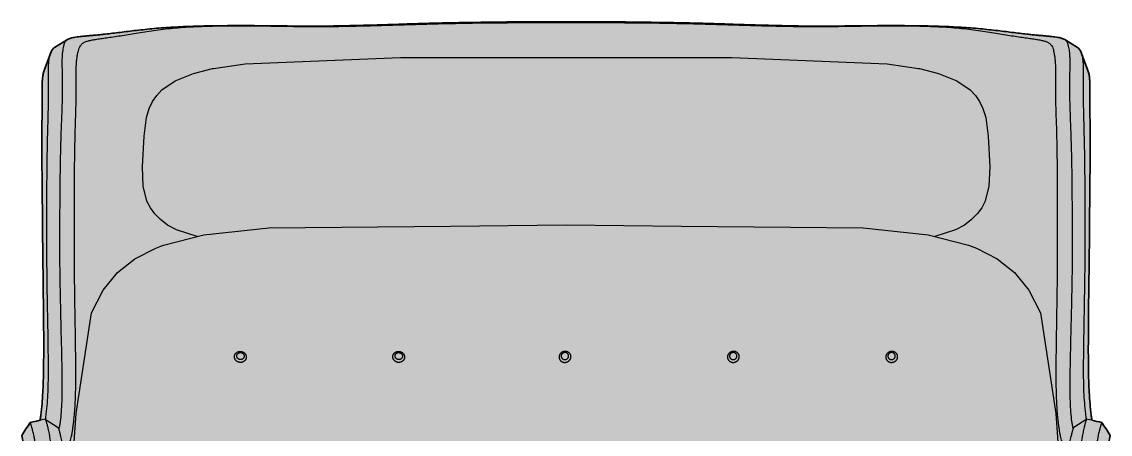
# Model space of a CAD drawing. Header units: millimetres. Extents: x 0 to 3531, y -1408 to 1130.
# Drawn here: x 26 to 1518, y 565 to 1130 of the extents above; entities that cross this region are included whole.
import ezdxf

# ---------------------------------------------------------------- set-up
doc = ezdxf.new("R2010")
doc.units = ezdxf.units.MM
doc.layers.add('Blocks', color=7, linetype='Continuous')
doc.layers.add('Blocks$Fill', color=7, linetype='Continuous', true_color=0xffffff)
doc.layers.add('Blocks$Inner', color=7, linetype='Continuous', lineweight=25, true_color=0x007f00)
doc.layers.add('Blocks$Outline', color=7, linetype='Continuous', lineweight=35, true_color=0xff3f3f)

# ---------------------------------------------------------------- blocks, each defined once
blk = doc.blocks.new('Ro Front')
at = {"layer": 'Blocks$Fill'}
blk.add_hatch(color=256, dxfattribs=at).paths.add_polyline_path([(-1506.1, 581.2), (-1517.6, 563.3), (-1513.4, 544.1), (-1512.1, 537.3), (-1510.2, 526.9), (-1498.5, 450.3), (-1486, 365.6), (-1483.8, 353.7), (-1482.3, 346), (-1480.6, 338.5), (-1478.2, 329), (-1476.7, 323.5), (-1475.6, 319.9), (-1474.4, 316.4), (-1473.3, 313.2), (-1471.9, 309.6), (-1470.6, 306.3), (-1469.4, 303.6), (-1457.1, 274.7), (-1437.6, 239.8), (-1417.5, 214), (-1396.6, 195.4), (-1373.9, 182.2), (-1384.2, 2.8), (-1384.2, 2.8), (-1384.2, 2.8), (-1384.2, 2.8), (-1384.2, 2.8), (-1384.2, 2.8), (-1384.2, 2.8), (-1384.2, 2.8), (-1384.2, 2.8), (-1384.2, 2.8), (-1384.2, 2.9), (-1384.2, 2.9), (-1384.2, 2.9), (-1384.2, 2.9), (-1384.2, 2.9), (-1384.2, 2.9), (-1384.1, 2.9), (-1384.1, 2.9), (-1384.1, 2.9), (-1384.1, 2.9), (-1384.1, 2.9), (-1384.1, 3), (-1384.1, 3), (-1384.1, 3), (-1384.1, 3), (-1384, 3), (-1384, 3), (-1384, 3.1), (-1384, 3.1), (-1384, 3.1), (-1383.9, 3.1), (-1383.9, 3.2), (-1383.8, 3.2), (-1383.8, 3.2), (-1383.7, 3.3), (-1383.6, 3.4), (-1383.5, 3.4), (-1383.4, 3.5), (-1383.3, 3.5), (-1383.1, 3.6), (-1383, 3.7), (-1382.8, 3.7), (-1382.7, 3.8), (-1382.5, 3.9), (-1382.3, 3.9), (-1382.1, 4), (-1381.9, 4.1), (-1381.7, 4.1), (-1381.5, 4.2), (-1381.3, 4.2), (-1380.8, 4.3), (-1380.3, 4.4), (-1379.8, 4.5), (-1378.7, 4.6), (-1377.5, 4.8), (-1375, 5), (-1372.4, 5.2), (-1369.6, 5.3), (-1366.5, 5.3), (-1363.4, 5.3), (-1361.8, 5.2), (-1360.2, 5.2), (-1358.7, 5.1), (-1357.3, 4.9), (-1354.6, 4.7), (-1352.4, 4.4), (-1351.9, 4.3), (-1351.5, 4.2), (-1351.1, 4.1), (-1350.7, 4), (-1350.4, 4), (-1350, 3.9), (-1349.8, 3.8), (-1349.6, 3.8), (-1349.5, 3.7), (-1349.4, 3.7), (-1349.3, 3.6), (-1349.2, 3.6), (-1349.2, 3.6), (-1349.1, 3.6), (-1349.1, 3.5), (-1349, 3.5), (-1349, 3.5), (-1348.9, 3.4), (-1348.9, 3.4), (-1348.9, 3.4), (-1348.9, 3.4), (-1348.8, 3.4), (-1348.8, 3.4), (-1348.8, 3.3), (-1348.8, 3.3), (-1348.8, 3.3), (-1348.8, 3.3), (-1348.7, 3.3), (-1348.7, 3.3), (-1348.7, 3.2), (-1348.7, 3.2), (-1348.7, 3.2), (-1348.7, 3.2), (-1348.7, 3.2), (-1348.6, 3.2), (-1348.6, 3.1), (-1348.6, 3.1), (-1348.6, 3.1), (-1348.6, 3.1), (-1348.6, 3.1), (-1348.6, 3), (-1348.6, 3), (-1348.6, 3), (-1348.5, 3), (-1348.5, 3), (-1348.5, 2.9), (-1348.5, 2.9), (-1348.5, 2.9), (-1348.5, 2.9), (-1348.5, 2.9), (-1348.5, 2.8), (-1348.5, 2.8), (-1348.5, 2.8), (-1348.5, 2.8), (-1348.5, 2.7), (-1348.5, 2.7), (-1348.5, 2.7), (-1348.5, 2.7), (-1348.5, 2.7), (-1338, 129.5), (-1321.8, 138.2), (-1321.8, 139.1), (-1321.5, 139.1), (-772, 139.1), (-222.6, 139.1), (-222.2, 139.1), (-222.2, 138.2), (-211.4, 132.4), (-206.1, 129.5), (-195.6, 2.7), (-195.6, 2.6), (-195.6, 2.6), (-195.6, 2.6), (-195.6, 2.6), (-195.6, 2.6), (-195.6, 2.5), (-195.6, 2.5), (-195.6, 2.5), (-195.6, 2.5), (-195.6, 2.5), (-195.6, 2.4), (-195.6, 2.4), (-195.6, 2.4), (-195.5, 2.4), (-195.5, 2.4), (-195.5, 2.3), (-195.5, 2.3), (-195.5, 2.3), (-195.5, 2.3), (-195.5, 2.3), (-195.5, 2.3), (-195.5, 2.2), (-195.5, 2.2), (-195.5, 2.2), (-195.5, 2.2), (-195.4, 2.2), (-195.4, 2.2), (-195.4, 2.1), (-195.4, 2.1), (-195.4, 2.1), (-195.4, 2.1), (-195.4, 2.1), (-195.4, 2.1), (-195.3, 2), (-195.3, 2), (-195.3, 2), (-195.3, 2), (-195.3, 2), (-195.3, 2), (-195.2, 1.9), (-195.2, 1.9), (-195.2, 1.9), (-195.2, 1.9), (-195.2, 1.9), (-195.1, 1.9), (-195.1, 1.8), (-195, 1.8), (-195, 1.8), (-194.9, 1.8), (-194.9, 1.7), (-194.8, 1.7), (-194.8, 1.7), (-194.7, 1.6), (-194.6, 1.6), (-194.4, 1.6), (-194.3, 1.5), (-194, 1.4), (-193.7, 1.3), (-193.4, 1.3), (-193, 1.2), (-192.6, 1.1), (-192.1, 1), (-191.7, 0.9), (-189.5, 0.7), (-186.8, 0.4), (-185.4, 0.2), (-183.9, 0.1), (-182.3, 0.1), (-180.7, 0), (-177.5, 0), (-174.5, 0), (-171.7, 0.1), (-169.1, 0.3), (-166.5, 0.6), (-165.4, 0.7), (-164.3, 0.8), (-163.7, 0.9), (-163.3, 1), (-162.8, 1.1), (-162.6, 1.1), (-162.4, 1.2), (-162.1, 1.3), (-162, 1.3), (-161.8, 1.4), (-161.6, 1.4), (-161.4, 1.5), (-161.2, 1.6), (-161.1, 1.6), (-160.9, 1.7), (-160.8, 1.8), (-160.7, 1.8), (-160.6, 1.9), (-160.5, 1.9), (-160.5, 2), (-160.4, 2), (-160.4, 2), (-160.3, 2.1), (-160.3, 2.1), (-160.2, 2.1), (-160.2, 2.2), (-160.1, 2.2), (-160.1, 2.2), (-160.1, 2.3), (-160.1, 2.3), (-160, 2.3), (-160, 2.3), (-160, 2.3), (-160, 2.3), (-160, 2.4), (-160, 2.4), (-160, 2.4), (-160, 2.4), (-159.9, 2.4), (-159.9, 2.4), (-159.9, 2.4), (-159.9, 2.5), (-159.9, 2.5), (-159.9, 2.5), (-159.9, 2.5), (-159.9, 2.5), (-159.9, 2.5), (-159.9, 2.6), (-159.9, 2.6), (-159.9, 2.6), (-159.9, 2.6), (-159.9, 2.6), (-159.9, 2.6), (-159.9, 2.6), (-159.9, 2.6), (-159.9, 2.6), (-159.9, 2.6), (-159.9, 2.6), (-159.9, 2.7), (-159.9, 2.7), (-159.9, 2.7), (-159.9, 2.7), (-159.9, 2.7), (-159.9, 2.7), (-159.9, 2.7), (-159.9, 2.7), (-159.9, 2.7), (-159.9, 2.7), (-159.9, 2.7), (-159.9, 2.7), (-159.9, 2.7), (-159.9, 2.7), (-159.9, 2.7), (-159.9, 2.7), (-159.9, 2.8), (-159.9, 2.8), (-162.1, 37.7), (-170.2, 182.2), (-147.4, 195.4), (-126.5, 214), (-106.4, 239.8), (-86.9, 274.7), (-74.7, 303.6), (-73.5, 306.3), (-72, 309.9), (-70.8, 313.2), (-69.6, 316.4), (-68.5, 319.9), (-67.4, 323.5), (-65.3, 330.9), (-63.4, 338.5), (-61.8, 346), (-58.4, 363.6), (-51.3, 409.6), (-34.9, 520.6), (-32, 537.3), (-31.9, 537.7), (-26.5, 563.3), (-38, 581.2), (-38, 581.2), (-38, 581.2), (-38, 581.2), (-38, 581.2), (-38, 581.2), (-38, 581.2), (-38, 581.2), (-38, 581.2), (-38, 581.2), (-38, 581.2), (-38, 581.2), (-38, 581.2), (-38, 581.2), (-38, 581.2), (-38, 581.2), (-38, 581.2), (-38, 581.2), (-38, 581.2), (-38, 581.2), (-38, 581.2), (-38, 581.2), (-38, 581.2), (-38, 581.2), (-38, 581.2), (-38, 581.2), (-38, 581.2), (-38, 581.2), (-38, 581.2), (-38, 581.2), (-38, 581.2), (-38, 581.2), (-38, 581.2), (-38, 581.2), (-38, 581.2), (-38, 581.2), (-38, 581.2), (-38, 581.2), (-38, 581.2), (-51.6, 584.1), (-53.4, 598), (-54.2, 606.1), (-54.8, 614.3), (-56, 639.1), (-56.5, 688.2), (-54.5, 1046.3), (-54.6, 1048.9), (-54.7, 1051.2), (-54.8, 1052.3), (-54.9, 1053.3), (-55, 1054.2), (-55.1, 1055), (-55.2, 1055.8), (-55.3, 1056.4), (-55.6, 1057.7), (-55.9, 1059), (-56.2, 1060.3), (-56.6, 1061.7), (-57.1, 1063.2), (-65.8, 1086.7), (-66, 1087.5), (-66.3, 1088.2), (-66.6, 1088.9), (-67, 1089.6), (-67.1, 1090), (-67.3, 1090.3), (-67.5, 1090.6), (-67.6, 1091), (-67.8, 1091.3), (-68, 1091.6), (-68.2, 1091.8), (-68.4, 1092.1), (-68.6, 1092.4), (-68.8, 1092.7), (-69, 1092.8), (-69.1, 1093), (-69.3, 1093.1), (-69.4, 1093.3), (-69.6, 1093.4), (-69.7, 1093.6), (-69.9, 1093.7), (-70.1, 1093.9), (-70.2, 1094), (-70.4, 1094.1), (-70.6, 1094.3), (-70.7, 1094.4), (-70.9, 1094.5), (-71.1, 1094.6), (-71.3, 1094.7), (-71.5, 1094.9), (-88.9, 1105.6), (-89.2, 1105.7), (-89.4, 1105.9), (-89.7, 1106.1), (-90, 1106.2), (-90.3, 1106.4), (-90.6, 1106.5), (-90.9, 1106.6), (-91.2, 1106.8), (-91.8, 1107), (-92.4, 1107.2), (-93, 1107.4), (-93.7, 1107.6), (-94.4, 1107.8), (-95.1, 1108), (-95.9, 1108.2), (-96.7, 1108.4), (-98.4, 1108.7), (-100.2, 1109), (-104.2, 1109.5), (-204.8, 1120.4), (-230.7, 1122.5), (-258.1, 1123.8), (-315.7, 1124.7), (-464.6, 1124.4), (-775.8, 1130), (-1109.4, 1124.1), (-1257.5, 1124.5), (-1299.8, 1123.2), (-1326.5, 1121.5), (-1339.3, 1120.4), (-1439.8, 1109.5), (-1443.8, 1109), (-1445.7, 1108.7), (-1447.4, 1108.4), (-1448.2, 1108.2), (-1448.9, 1108), (-1449.6, 1107.8), (-1450.3, 1107.6), (-1451, 1107.4), (-1451.7, 1107.2), (-1452.3, 1107), (-1452.9, 1106.8), (-1453.2, 1106.6), (-1453.5, 1106.5), (-1453.8, 1106.4), (-1454.1, 1106.2), (-1454.3, 1106.1), (-1454.6, 1105.9), (-1454.9, 1105.7), (-1455.2, 1105.6), (-1472.6, 1094.9), (-1472.8, 1094.7), (-1473, 1094.6), (-1473.1, 1094.5), (-1473.3, 1094.4), (-1473.5, 1094.3), (-1473.7, 1094.1), (-1473.8, 1094), (-1474, 1093.9), (-1474.2, 1093.7), (-1474.3, 1093.6), (-1474.5, 1093.4), (-1474.6, 1093.3), (-1474.8, 1093.1), (-1474.9, 1093), (-1475.1, 1092.8), (-1475.2, 1092.7), (-1475.4, 1092.4), (-1475.6, 1092.1), (-1475.9, 1091.8), (-1476, 1091.6), (-1476.2, 1091.3), (-1476.4, 1091), (-1476.6, 1090.6), (-1476.8, 1090.3), (-1476.9, 1090), (-1477.1, 1089.6), (-1477.4, 1088.9), (-1477.7, 1088.2), (-1478, 1087.5), (-1478.3, 1086.7), (-1487, 1063.2), (-1487.4, 1061.7), (-1487.8, 1060.3), (-1488.2, 1059), (-1488.5, 1057.7), (-1488.7, 1056.4), (-1488.9, 1055.8), (-1489, 1055), (-1489.1, 1054.2), (-1489.2, 1053.3), (-1489.3, 1052.3), (-1489.4, 1051.2), (-1489.5, 1048.9), (-1489.6, 1046.3), (-1487.9, 647.3), (-1488.8, 622.5), (-1489.3, 614.3), (-1489.9, 606.1), (-1490.7, 598), (-1492.2, 585.6), (-1492.4, 584.1), (-1506, 581.2), (-1506, 581.2), (-1506, 581.2), (-1506, 581.2), (-1506, 581.2), (-1506, 581.2), (-1506, 581.2), (-1506, 581.2), (-1506, 581.2), (-1506.1, 581.2), (-1506.1, 581.2), (-1506.1, 581.2), (-1506.1, 581.2), (-1506.1, 581.2), (-1506.1, 581.2), (-1506.1, 581.2), (-1506.1, 581.2), (-1506.1, 581.2), (-1506.1, 581.2), (-1506.1, 581.2), (-1506.1, 581.2), (-1506.1, 581.2), (-1506.1, 581.2), (-1506.1, 581.2), (-1506.1, 581.2), (-1506.1, 581.2), (-1506.1, 581.2), (-1506.1, 581.2), (-1506.1, 581.2), (-1506.1, 581.2), (-1506.1, 581.2), (-1506.1, 581.2), (-1506.1, 581.2), (-1506.1, 581.2), (-1506.1, 581.2), (-1506.1, 581.2), (-1506.1, 581.2), (-1506.1, 581.2), (-1506.1, 581.2), (-1506.1, 581.2), (-1506.1, 581.2), (-1506.1, 581.2), (-1506.1, 581.2), (-1506.1, 581.2), (-1506.1, 581.2), (-1506.1, 581.2), (-1506.1, 581.2), (-1506.1, 581.2), (-1506.1, 581.2), (-1506.1, 581.2), (-1506.1, 581.2), (-1506.1, 581.2), (-1506.1, 581.2), (-1506.1, 581.2), (-1506.1, 581.2), (-1506.1, 581.2), (-1506.1, 581.2), (-1506.1, 581.2)], flags=0)
at = {"layer": 'Blocks$Inner'}
for p, q in [((-1472.6, 1094.8), (-1455.1, 1105.6)), ((-71.5, 1094.8), (-89, 1105.6)), ((-1487, 1063.2), (-1478.3, 1086.7)), ((-57.1, 1063.2), (-65.8, 1086.7)), ((-1485.4, 585.6), (-1506, 581.2)), ((-1485.4, 585.6), (-1467.7, 574.2)), ((-58.6, 585.6), (-76.4, 574.2)), ((-38, 581.2), (-58.6, 585.6))]:
    blk.add_line(p, q, dxfattribs=at)
for points in [[(-1277.2, 835.9), (-1305.6, 844.9), (-1317.9, 851.6), (-1327.7, 859), (-1335.5, 866.8), (-1341.5, 875.3), (-1346.1, 884.4), (-1351.4, 905), (-1352.4, 931.1), (-1350.1, 973.2), (-1346.9, 998.9), (-1343.3, 1011.2), (-1338.6, 1020.9), (-1332.8, 1029.2), (-1325.7, 1036.6), (-1307.6, 1049), (-1282.3, 1059.2), (-1256.4, 1065.8), (-1255.1, 1066.1), (-1211.8, 1072.5), (-999, 1081), (-772, 1081.3), (-545, 1081), (-332.3, 1072.5), (-289, 1066.1), (-287.7, 1065.8), (-261.8, 1059.2), (-236.5, 1049), (-218.4, 1036.6), (-211.3, 1029.2), (-205.5, 1020.9), (-200.8, 1011.2), (-197.1, 998.9), (-193.9, 973.2), (-191.6, 931.1), (-192.7, 905), (-198, 884.4), (-202.6, 875.3), (-208.6, 866.8), (-216.4, 859), (-226.2, 851.6), (-238.5, 844.9), (-266.9, 835.9)], [(-1447.6, 528.5), (-1443.2, 593.3), (-1422, 731.1), (-1406.1, 762.5), (-1386.5, 786.5), (-1362.8, 805.3), (-1334.1, 820.1), (-1327.3, 822.8), (-1323.4, 824.2), (-1268.2, 838.1), (-1179.1, 847.9), (-930.3, 850.1), (-772, 851.7), (-613.7, 850.1), (-365, 847.9), (-275.8, 838.1), (-220.7, 824.2), (-216.8, 822.8), (-209.9, 820.1), (-181.3, 805.3), (-157.5, 786.5), (-138, 762.5), (-122.1, 731.1), (-100.9, 593.3), (-96.4, 528.5)], [(-1512.1, 537.3), (-1512.1, 537.7), (-1513.4, 544.1), (-1517.6, 563.3), (-1506.1, 581.2)], [(-38, 581.2), (-26.5, 563.3), (-30.6, 544.1), (-31.9, 537.7), (-32, 537.3)]]:
    blk.add_lwpolyline(points, dxfattribs=at)
for points, knots in [([(-900.2, 1129.1), (-905.4, 1129.1), (-915.4, 1128.9), (-934.9, 1128.5), (-952.1, 1128.1), (-966.9, 1127.7), (-977, 1127.4), (-989.8, 1127), (-1004.9, 1126.5), (-1019.7, 1126), (-1034.7, 1125.6), (-1054.6, 1125), (-1079.5, 1124.4), (-1109.4, 1124), (-1139.2, 1124), (-1169.1, 1124.5), (-1198.9, 1124.7), (-1228.4, 1124.8), (-1257.6, 1124.5), (-1281.4, 1124), (-1299.9, 1123.2), (-1313.4, 1122.5), (-1326.6, 1121.6), (-1343.6, 1120.1), (-1359.8, 1118.3), (-1374.8, 1116.5), (-1389.3, 1114.7), (-1401.8, 1113.2), (-1412.4, 1112.1), (-1418.8, 1111.5), (-1424.8, 1111), (-1430.4, 1110.5), (-1435.4, 1110), (-1439.9, 1109.5), (-1443.9, 1109), (-1448.6, 1108.2), (-1453.1, 1106.9), (-1456.8, 1104.6), (-1459.2, 1101.3), (-1460.1, 1098.3), (-1460.5, 1096.6)], [1.257616, 1.257616, 1.257616, 1.257616, 1.278449, 1.299283, 1.340949, 1.351366, 1.361783, 1.382616, 1.403449, 1.424283, 1.445116, 1.465949, 1.507616, 1.549283, 1.590949, 1.632616, 1.674283, 1.715949, 1.757616, 1.799283, 1.820116, 1.840949, 1.861783, 1.882616, 1.924283, 1.945116, 1.965949, 2.007616, 2.023241, 2.038866, 2.054491, 2.070116, 2.085741, 2.101366, 2.116991, 2.132616, 2.163866, 2.195116, 2.226366, 2.257616, 2.257616, 2.257616, 2.257616]), ([(-1440.1, 1090), (-1439.8, 1091.5), (-1439.1, 1094.1), (-1437.7, 1096.6), (-1436.4, 1098.4), (-1435.3, 1099.7), (-1434, 1100.8), (-1431.9, 1102), (-1428.8, 1103.3), (-1424, 1104.6), (-1418.2, 1105.7), (-1411.4, 1106.7), (-1403.5, 1107.8), (-1394.7, 1109), (-1385.1, 1110.5), (-1374.7, 1112.2), (-1363.8, 1114), (-1352.2, 1115.9), (-1340, 1117.8), (-1327.3, 1119.5), (-1314, 1121), (-1300.2, 1122.2), (-1286, 1123.1), (-1271.5, 1123.8), (-1256.6, 1124.2), (-1241.5, 1124.5), (-1226.3, 1124.6), (-1205.9, 1124.6), (-1185.3, 1124.4), (-1164.6, 1124), (-1149.1, 1123.8), (-1133.6, 1123.6), (-1112.8, 1123.4), (-1087, 1123.6), (-1055.7, 1124.2), (-1024.8, 1125.1), (-993.6, 1126), (-962.6, 1127), (-931.4, 1127.7), (-910.7, 1128.1), (-900.3, 1128.2)], [0, 0, 0, 0, 0.022727, 0.045455, 0.056818, 0.068182, 0.079545, 0.090909, 0.113636, 0.136364, 0.159091, 0.181818, 0.204545, 0.227273, 0.25, 0.272727, 0.295455, 0.318182, 0.340909, 0.363636, 0.386364, 0.409091, 0.431818, 0.454545, 0.477273, 0.5, 0.522727, 0.545455, 0.590909, 0.613636, 0.636364, 0.659091, 0.681818, 0.727273, 0.772727, 0.818182, 0.863636, 0.909091, 0.954545, 1, 1, 1, 1]), ([(-900.3, 1128.2), (-879, 1128.6), (-836.2, 1128.9), (-793.4, 1129), (-772, 1129), (-772, 1129)], [1, 1, 1, 1, 1.0666667, 1.1333333, 1.1333734, 1.1333734, 1.1333734, 1.1333734]), ([(-772, 1130), (-773.3, 1130), (-795.3, 1130), (-827.7, 1129.9), (-869.1, 1129.6), (-889.9, 1129.3), (-900.2, 1129.1)], [1.128808, 1.128808, 1.128808, 1.128808, 1.132616, 1.195116, 1.226366, 1.257616, 1.257616, 1.257616, 1.257616]), ([(-643.8, 1129.1), (-654.2, 1129.3), (-674.9, 1129.6), (-716.4, 1129.9), (-748.8, 1130), (-770.8, 1130), (-772, 1130)], [1, 1, 1, 1, 1.03125, 1.0625, 1.125, 1.128808, 1.128808, 1.128808, 1.128808]), ([(-772, 1129), (-772, 1129), (-750.6, 1129), (-707.9, 1128.9), (-665.1, 1128.6), (-643.8, 1128.2)], [1.1333734, 1.1333734, 1.1333734, 1.1333734, 1.1334135, 1.2000802, 1.2667468, 1.2667468, 1.2667468, 1.2667468]), ([(-83.6, 1096.6), (-84, 1098.3), (-84.9, 1101.3), (-87.2, 1104.6), (-90.9, 1106.9), (-95.4, 1108.2), (-100.1, 1109), (-104.2, 1109.5), (-108.7, 1110), (-113.7, 1110.5), (-119.3, 1111), (-125.2, 1111.5), (-131.6, 1112.1), (-142.3, 1113.2), (-154.8, 1114.7), (-169.2, 1116.5), (-184.3, 1118.3), (-200.5, 1120.1), (-217.4, 1121.6), (-230.7, 1122.5), (-244.2, 1123.2), (-262.7, 1124), (-286.4, 1124.5), (-315.6, 1124.8), (-345.2, 1124.7), (-375, 1124.5), (-404.9, 1124), (-434.7, 1124), (-464.6, 1124.4), (-489.5, 1125), (-509.4, 1125.6), (-524.3, 1126), (-539.2, 1126.5), (-554.2, 1127), (-567.1, 1127.4), (-577.2, 1127.7), (-592, 1128.1), (-609.2, 1128.5), (-628.6, 1128.9), (-638.7, 1129.1), (-643.8, 1129.1)], [0, 0, 0, 0, 0.03125, 0.0625, 0.09375, 0.125, 0.140625, 0.15625, 0.171875, 0.1875, 0.203125, 0.21875, 0.234375, 0.25, 0.291667, 0.3125, 0.333333, 0.375, 0.395833, 0.416667, 0.4375, 0.458333, 0.5, 0.541667, 0.583333, 0.625, 0.666667, 0.708333, 0.75, 0.791667, 0.8125, 0.833333, 0.854167, 0.875, 0.895833, 0.90625, 0.916667, 0.958333, 0.979167, 1, 1, 1, 1]), ([(-643.8, 1128.2), (-633.4, 1128.1), (-612.6, 1127.7), (-581.5, 1127), (-550.5, 1126), (-519.2, 1125.1), (-488.3, 1124.2), (-457.1, 1123.6), (-431.2, 1123.4), (-410.5, 1123.6), (-395, 1123.8), (-379.4, 1124), (-358.8, 1124.4), (-338.2, 1124.6), (-317.7, 1124.6), (-302.5, 1124.5), (-287.5, 1124.2), (-272.6, 1123.8), (-258, 1123.1), (-243.8, 1122.2), (-230.1, 1121), (-216.8, 1119.5), (-204.1, 1117.8), (-191.9, 1115.9), (-180.3, 1114), (-169.4, 1112.2), (-159, 1110.5), (-149.4, 1109), (-140.6, 1107.8), (-132.7, 1106.7), (-125.9, 1105.7), (-120, 1104.6), (-115.3, 1103.3), (-112.2, 1102), (-110.1, 1100.8), (-108.8, 1099.7), (-107.7, 1098.4), (-106.3, 1096.6), (-105, 1094.1), (-104.2, 1091.5), (-103.9, 1090)], [1.2667468, 1.2667468, 1.2667468, 1.2667468, 1.3122014, 1.3576559, 1.4031105, 1.448565, 1.4940196, 1.5394741, 1.5849287, 1.6076559, 1.6303832, 1.6531105, 1.6758377, 1.7212923, 1.7440196, 1.7667468, 1.7894741, 1.8122014, 1.8349287, 1.8576559, 1.8803832, 1.9031105, 1.9258377, 1.948565, 1.9712923, 1.9940196, 2.0167468, 2.0394741, 2.0622014, 2.0849287, 2.1076559, 2.1303832, 2.1531105, 2.1758377, 2.1872014, 2.198565, 2.2099287, 2.2212923, 2.2440196, 2.2667468, 2.2667468, 2.2667468, 2.2667468]), ([(-1485, 585.3), (-1485, 585.3), (-1485, 585.3), (-1485, 585.3), (-1484.9, 585.5), (-1484.6, 587.9), (-1483.8, 595.1), (-1482.5, 607.7), (-1481.5, 623.3), (-1481.2, 638.8), (-1481.1, 654.2), (-1481.2, 669.5), (-1481.4, 689.7), (-1481.8, 714.8), (-1482.6, 754.9), (-1483.3, 804.8), (-1483.3, 854.9), (-1483.2, 895.3), (-1483, 925.8), (-1482.6, 951.6), (-1482.2, 972.1), (-1481.8, 987.5), (-1481.4, 1002.7), (-1481, 1017.5), (-1480.8, 1031.6), (-1480.9, 1044.9), (-1481.1, 1057.3), (-1481.1, 1067.3), (-1480.7, 1074.7), (-1480, 1080.2), (-1479.1, 1084.3), (-1477.7, 1088.6), (-1475.8, 1092.5), (-1473.5, 1094.3), (-1472.4, 1095)], [0.231333, 0.231333, 0.231333, 0.231333, 0.2313713, 0.2313713, 0.2313713, 0.2318182, 0.2363636, 0.2454545, 0.2545455, 0.2636364, 0.2727273, 0.2818182, 0.2909091, 0.3090909, 0.3272727, 0.3636364, 0.4, 0.4181818, 0.4363636, 0.4545455, 0.4636364, 0.4727273, 0.4818182, 0.4909091, 0.5, 0.5090909, 0.5181818, 0.5272727, 0.5363636, 0.5454545, 0.5545455, 0.5636364, 0.5818182, 0.5939394, 0.5939394, 0.5939394, 0.5939394]), ([(-1460.5, 1096.6), (-1460.8, 1095.5), (-1461.3, 1093.2), (-1461.9, 1089.1), (-1462.3, 1084.8), (-1462.5, 1080.6), (-1462.6, 1077), (-1462.6, 1073), (-1462.5, 1066.8), (-1462.4, 1059.7), (-1462.2, 1051.8), (-1462.1, 1045.6), (-1462.1, 1039.3), (-1462.2, 1030.4), (-1462.4, 1019.1), (-1463.1, 1000.1), (-1464.1, 975.5), (-1464.9, 945.8), (-1465.4, 916.1), (-1465.6, 886.7), (-1465.9, 857.5), (-1466, 828.4), (-1465.8, 799.4), (-1465.4, 770.6), (-1464.8, 741.8), (-1464.2, 712.9), (-1463.4, 683.9), (-1462.9, 659.7), (-1462.6, 639.9), (-1462.6, 625), (-1462.8, 609.8), (-1463.6, 595.2), (-1464.7, 584.3), (-1465.9, 576.9), (-1466.6, 573.8), (-1466.9, 572.4)], [2.257616, 2.257616, 2.257616, 2.257616, 2.273241, 2.288866, 2.304491, 2.3123035, 2.320116, 2.3279285, 2.335741, 2.351366, 2.3591785, 2.366991, 2.3748035, 2.382616, 2.398241, 2.413866, 2.445116, 2.476366, 2.507616, 2.538866, 2.570116, 2.601366, 2.632616, 2.663866, 2.695116, 2.726366, 2.757616, 2.788866, 2.804491, 2.820116, 2.835741, 2.851366, 2.866991, 2.8748035, 2.882616, 2.882616, 2.882616, 2.882616]), ([(-1456.4, 550.8), (-1456.3, 550.8), (-1455.9, 550.7), (-1454.9, 550.6), (-1453.6, 551.5), (-1452.4, 553.4), (-1451.4, 555.6), (-1450.4, 558.5), (-1449.4, 562.4), (-1448.5, 567.2), (-1447.8, 571.8), (-1447.3, 575.7), (-1446.7, 579.9), (-1446.1, 585.6), (-1445.3, 592.9), (-1444.8, 600.4), (-1444.4, 608), (-1444.1, 615.7), (-1443.8, 623.4), (-1443.7, 631.1), (-1443.6, 638.7), (-1443.6, 646.3), (-1443.6, 653.7), (-1443.6, 661.2), (-1443.7, 668.7), (-1443.8, 678.6), (-1443.9, 690.9), (-1444.2, 705.7), (-1444.5, 725.4), (-1444.9, 750), (-1445.3, 779.5), (-1445.5, 809), (-1445.6, 838.7), (-1445.5, 868.5), (-1445.4, 893.5), (-1445.4, 913.6), (-1445.3, 928.8), (-1445.1, 943.9), (-1444.9, 959.1), (-1444.5, 974.3), (-1444.1, 989.3), (-1443.7, 1001.6), (-1443.4, 1011.3), (-1443.2, 1018.4), (-1443.1, 1025.4), (-1443, 1032.3), (-1442.9, 1037.9), (-1442.9, 1042.1), (-1442.9, 1046.2), (-1442.9, 1051.2), (-1443, 1056.9), (-1443, 1062.2), (-1443, 1066.9), (-1442.9, 1071), (-1442.5, 1075.9), (-1442.1, 1080.1), (-1441.6, 1083.6), (-1441.1, 1086.8), (-1440.5, 1088.8), (-1440.1, 1090)], [0.3010753, 0.3010753, 0.3010753, 0.3010753, 0.303598, 0.3116625, 0.3277916, 0.3358561, 0.3439206, 0.3519851, 0.3600496, 0.3681141, 0.3761787, 0.3802109, 0.3842432, 0.3923077, 0.4003722, 0.4084367, 0.4165012, 0.4245658, 0.4326303, 0.4406948, 0.4487593, 0.4568238, 0.4648883, 0.4729529, 0.4810174, 0.4890819, 0.5052109, 0.52134, 0.537469, 0.569727, 0.6019851, 0.6342432, 0.6665012, 0.6987593, 0.7310174, 0.7471464, 0.7632754, 0.7794045, 0.7955335, 0.8116625, 0.8277916, 0.8439206, 0.8519851, 0.8600496, 0.8681141, 0.8761787, 0.8842432, 0.8882754, 0.8923077, 0.9003722, 0.9084367, 0.9165012, 0.9245658, 0.9326303, 0.9406948, 0.9568238, 0.9648883, 0.9729529, 0.9889165, 0.9889165, 0.9889165, 0.9889165]), ([(-87.7, 550.8), (-87.7, 550.8), (-88.1, 550.7), (-89.2, 550.6), (-90.4, 551.5), (-91.7, 553.4), (-92.7, 555.6), (-93.6, 558.5), (-94.6, 562.4), (-95.6, 567.2), (-96.3, 571.8), (-96.8, 575.7), (-97.3, 579.9), (-98, 585.6), (-98.7, 592.9), (-99.3, 600.4), (-99.7, 608), (-100, 615.7), (-100.2, 623.4), (-100.4, 631.1), (-100.5, 638.7), (-100.5, 646.3), (-100.5, 653.7), (-100.4, 661.2), (-100.4, 668.7), (-100.3, 678.6), (-100.1, 690.9), (-99.9, 705.7), (-99.6, 725.4), (-99.2, 750), (-98.8, 779.5), (-98.6, 809), (-98.5, 838.7), (-98.6, 868.5), (-98.6, 893.5), (-98.7, 913.6), (-98.8, 928.8), (-99, 943.9), (-99.2, 959.1), (-99.5, 974.3), (-100, 989.3), (-100.4, 1001.6), (-100.7, 1011.3), (-100.9, 1018.4), (-101, 1025.4), (-101.1, 1032.3), (-101.1, 1037.9), (-101.1, 1042.1), (-101.2, 1046.2), (-101.1, 1051.2), (-101.1, 1056.9), (-101, 1062.2), (-101.1, 1066.9), (-101.2, 1071), (-101.5, 1075.9), (-101.9, 1080.1), (-102.4, 1083.6), (-103, 1086.8), (-103.5, 1088.8), (-103.9, 1090)], [0.3010753, 0.3010753, 0.3010753, 0.3010753, 0.303598, 0.3116625, 0.3277916, 0.3358561, 0.3439206, 0.3519851, 0.3600496, 0.3681141, 0.3761787, 0.3802109, 0.3842432, 0.3923077, 0.4003722, 0.4084367, 0.4165012, 0.4245658, 0.4326303, 0.4406948, 0.4487593, 0.4568238, 0.4648883, 0.4729529, 0.4810174, 0.4890819, 0.5052109, 0.52134, 0.537469, 0.569727, 0.6019851, 0.6342432, 0.6665012, 0.6987593, 0.7310174, 0.7471464, 0.7632754, 0.7794045, 0.7955335, 0.8116625, 0.8277916, 0.8439206, 0.8519851, 0.8600496, 0.8681141, 0.8761787, 0.8842432, 0.8882754, 0.8923077, 0.9003722, 0.9084367, 0.9165012, 0.9245658, 0.9326303, 0.9406948, 0.9568238, 0.9648883, 0.9729529, 0.9889165, 0.9889165, 0.9889165, 0.9889165]), ([(-77.2, 572.4), (-77.5, 573.8), (-78.2, 576.9), (-79.3, 584.3), (-80.5, 595.2), (-81.2, 609.8), (-81.5, 625), (-81.4, 639.9), (-81.1, 659.7), (-80.6, 683.9), (-79.9, 712.9), (-79.2, 741.8), (-78.6, 770.6), (-78.2, 799.4), (-78.1, 828.4), (-78.2, 857.5), (-78.4, 886.7), (-78.7, 916.1), (-79.1, 945.8), (-80, 975.5), (-81, 1000.1), (-81.6, 1019.1), (-81.9, 1030.4), (-82, 1039.3), (-82, 1045.6), (-81.9, 1051.8), (-81.7, 1059.7), (-81.5, 1066.8), (-81.5, 1073), (-81.5, 1077), (-81.6, 1080.6), (-81.8, 1084.8), (-82.1, 1089.1), (-82.8, 1093.2), (-83.3, 1095.5), (-83.6, 1096.6)], [-0.625, -0.625, -0.625, -0.625, -0.6171875, -0.609375, -0.59375, -0.578125, -0.5625, -0.546875, -0.53125, -0.5, -0.46875, -0.4375, -0.40625, -0.375, -0.34375, -0.3125, -0.28125, -0.25, -0.21875, -0.1875, -0.15625, -0.140625, -0.125, -0.1171875, -0.109375, -0.1015625, -0.09375, -0.078125, -0.0703125, -0.0625, -0.0546875, -0.046875, -0.03125, -0.015625, 0, 0, 0, 0]), ([(-59.1, 585.3), (-59.1, 585.3), (-59.1, 585.3), (-59.1, 585.3), (-59.1, 585.5), (-59.4, 587.9), (-60.3, 595.1), (-61.5, 607.7), (-62.6, 623.3), (-62.9, 638.8), (-63, 654.2), (-62.9, 669.5), (-62.6, 689.7), (-62.2, 714.8), (-61.5, 754.9), (-60.7, 804.8), (-60.7, 854.9), (-60.9, 895.3), (-61.1, 925.8), (-61.4, 951.6), (-61.9, 972.1), (-62.3, 987.5), (-62.7, 1002.7), (-63, 1017.5), (-63.2, 1031.6), (-63.2, 1044.9), (-62.9, 1057.3), (-63, 1067.3), (-63.4, 1074.7), (-64, 1080.2), (-64.9, 1084.3), (-66.4, 1088.6), (-68.2, 1092.5), (-70.6, 1094.3), (-71.7, 1095)], [0.231333, 0.231333, 0.231333, 0.231333, 0.2313713, 0.2313713, 0.2313713, 0.2318182, 0.2363636, 0.2454545, 0.2545455, 0.2636364, 0.2727273, 0.2818182, 0.2909091, 0.3090909, 0.3272727, 0.3636364, 0.4, 0.4181818, 0.4363636, 0.4545455, 0.4636364, 0.4727273, 0.4818182, 0.4909091, 0.5, 0.5090909, 0.5181818, 0.5272727, 0.5363636, 0.5454545, 0.5545455, 0.5636364, 0.5818182, 0.5939394, 0.5939394, 0.5939394, 0.5939394]), ([(-1492.4, 584.1), (-1492.2, 586.1), (-1491.6, 590.6), (-1490.7, 598), (-1489.6, 608.8), (-1488.9, 619.8), (-1488.4, 630.8), (-1488.1, 639.1), (-1487.9, 647.4), (-1487.7, 655.6), (-1487.7, 663.7), (-1487.6, 671.9), (-1487.6, 680.1), (-1487.6, 690.9), (-1487.6, 709.8), (-1487.9, 736.8), (-1488.3, 768.9), (-1488.7, 801), (-1489.1, 833.3), (-1489.3, 860.2), (-1489.5, 881.8), (-1489.6, 898), (-1489.8, 911.6), (-1489.9, 922.4), (-1490, 933.3), (-1490.1, 944.3), (-1490.1, 955.2), (-1490.1, 963.4), (-1490.1, 971.8), (-1490, 980.1), (-1490, 988.3), (-1489.9, 996.4), (-1489.8, 1004.5), (-1489.7, 1012.5), (-1489.7, 1018.9), (-1489.7, 1023.8), (-1489.6, 1027.3), (-1489.6, 1030.7), (-1489.6, 1035.2), (-1489.6, 1040.6), (-1489.6, 1046.5), (-1489.4, 1051.4), (-1489, 1055.2), (-1488.4, 1058.5), (-1487.6, 1061.2), (-1487, 1063.2)], [-0.7588062, -0.7588062, -0.7588062, -0.7588062, -0.754902, -0.75, -0.745098, -0.7352941, -0.7303922, -0.7254902, -0.7205882, -0.7156863, -0.7107843, -0.7058824, -0.7009804, -0.6960784, -0.6862745, -0.6666667, -0.6470588, -0.627451, -0.6078431, -0.5882353, -0.5784314, -0.5686275, -0.5588235, -0.5539216, -0.5490196, -0.5392157, -0.5343137, -0.5294118, -0.5245098, -0.5196078, -0.5147059, -0.5098039, -0.504902, -0.5, -0.495098, -0.4926471, -0.4901961, -0.4877451, -0.4852941, -0.4803922, -0.4754902, -0.4705882, -0.4656863, -0.4607843, -0.4509804, -0.4509804, -0.4509804, -0.4509804]), ([(-51.6, 584.1), (-51.9, 586.1), (-52.5, 590.6), (-53.4, 598), (-54.5, 608.8), (-55.2, 619.8), (-55.7, 630.8), (-56, 639.1), (-56.2, 647.4), (-56.3, 655.6), (-56.4, 663.7), (-56.5, 671.9), (-56.5, 680.1), (-56.5, 690.9), (-56.4, 709.8), (-56.2, 736.8), (-55.8, 768.9), (-55.3, 801), (-55, 833.3), (-54.8, 860.2), (-54.6, 881.8), (-54.4, 898), (-54.3, 911.6), (-54.2, 922.4), (-54.1, 933.3), (-54, 944.3), (-53.9, 955.2), (-54, 963.4), (-54, 971.8), (-54, 980.1), (-54.1, 988.3), (-54.2, 996.4), (-54.3, 1004.5), (-54.3, 1012.5), (-54.4, 1018.9), (-54.4, 1023.8), (-54.5, 1027.3), (-54.5, 1030.7), (-54.5, 1035.2), (-54.5, 1040.6), (-54.5, 1046.5), (-54.7, 1051.4), (-55.1, 1055.2), (-55.7, 1058.5), (-56.4, 1061.2), (-57.1, 1063.2)], [-0.7588062, -0.7588062, -0.7588062, -0.7588062, -0.754902, -0.75, -0.745098, -0.7352941, -0.7303922, -0.7254902, -0.7205882, -0.7156863, -0.7107843, -0.7058824, -0.7009804, -0.6960784, -0.6862745, -0.6666667, -0.6470588, -0.627451, -0.6078431, -0.5882353, -0.5784314, -0.5686275, -0.5588235, -0.5539216, -0.5490196, -0.5392157, -0.5343137, -0.5294118, -0.5245098, -0.5196078, -0.5147059, -0.5098039, -0.504902, -0.5, -0.495098, -0.4926471, -0.4901961, -0.4877451, -0.4852941, -0.4803922, -0.4754902, -0.4705882, -0.4656863, -0.4607843, -0.4509804, -0.4509804, -0.4509804, -0.4509804]), ([(-1477.2, 550.1), (-1477.8, 554.2), (-1478.7, 559.6), (-1479.8, 565.6), (-1480.6, 569.5), (-1481.3, 572.7), (-1482, 575.4), (-1482.6, 577.7), (-1483.2, 579.7), (-1483.7, 581.4), (-1484.3, 583.2), (-1485, 585), (-1485.3, 585.5), (-1485.4, 585.6)], [7.8642909, 7.8642909, 7.8642909, 7.8642909, 7.8799159, 7.8877284, 7.8955409, 7.9033534, 7.9111659, 7.9189784, 7.9267909, 7.9346034, 7.9424159, 7.9580409, 7.9788742, 7.9788742, 7.9788742, 7.9788742]), ([(-58.6, 585.6), (-58.8, 585.5), (-59.1, 585), (-59.8, 583.2), (-60.4, 581.4), (-60.9, 579.7), (-61.4, 577.7), (-62.1, 575.4), (-62.7, 572.7), (-63.4, 569.5), (-64.2, 565.6), (-65.3, 559.6), (-66.3, 554.2), (-66.9, 550.1)], [0, 0, 0, 0, 0.0208333, 0.0364583, 0.0442708, 0.0520833, 0.0598958, 0.0677083, 0.0755208, 0.0833333, 0.0911458, 0.0989583, 0.1145833, 0.1145833, 0.1145833, 0.1145833]), ([(-1496.9, 538.9), (-1497.3, 541.3), (-1497.9, 545.7), (-1498.9, 551.8), (-1499.9, 557.4), (-1500.8, 562.1), (-1501.6, 566), (-1502.4, 569.2), (-1503.1, 571.9), (-1504, 574.9), (-1504.8, 577.8), (-1505.7, 580.8), (-1506, 581.3), (-1506.1, 581.2)], [7.76802102, 7.76802102, 7.76802102, 7.76802102, 7.77256647, 7.77711193, 7.78165738, 7.78620284, 7.79074829, 7.79529375, 7.7998392, 7.80438465, 7.81347556, 7.82256647, 7.84074829, 7.84074829, 7.84074829, 7.84074829]), ([(-1460.3, 544), (-1461, 547.8), (-1462.1, 552.8), (-1463.3, 558.3), (-1464.1, 561.9), (-1464.8, 564.9), (-1465.4, 567.3), (-1465.9, 568.9), (-1466.2, 570), (-1466.5, 571), (-1466.8, 572.1), (-1467.1, 573), (-1467.4, 573.6), (-1467.6, 574), (-1467.7, 574.2), (-1467.7, 574.2), (-1467.7, 574.2)], [3.9976639, 3.9976639, 3.9976639, 3.9976639, 4.013793, 4.0218575, 4.029922, 4.0379865, 4.046051, 4.0541156, 4.0581478, 4.0621801, 4.0702446, 4.0783091, 4.0863736, 4.0944381, 4.1025026, 4.1051908, 4.1051908, 4.1051908, 4.1051908]), ([(-83.8, 544), (-83, 547.8), (-82, 552.8), (-80.8, 558.3), (-80, 561.9), (-79.3, 564.9), (-78.6, 567.3), (-78.2, 568.9), (-77.9, 570), (-77.6, 571), (-77.3, 572.1), (-76.9, 573), (-76.7, 573.6), (-76.5, 574), (-76.4, 574.2), (-76.4, 574.2), (-76.4, 574.2)], [3.9976639, 3.9976639, 3.9976639, 3.9976639, 4.013793, 4.0218575, 4.029922, 4.0379865, 4.046051, 4.0541156, 4.0581478, 4.0621801, 4.0702446, 4.0783091, 4.0863736, 4.0944381, 4.1025026, 4.1051908, 4.1051908, 4.1051908, 4.1051908]), ([(-38, 581.2), (-38.1, 581.3), (-38.4, 580.8), (-39.3, 577.8), (-40.1, 574.9), (-40.9, 571.9), (-41.6, 569.2), (-42.4, 566), (-43.2, 562.1), (-44.1, 557.4), (-45.1, 551.8), (-46.1, 545.7), (-46.8, 541.3), (-47.1, 538.9)], [-0.07272727, -0.07272727, -0.07272727, -0.07272727, -0.05454545, -0.04545455, -0.03636364, -0.03181818, -0.02727273, -0.02272727, -0.01818182, -0.01363636, -0.00909091, -0.00454545, 0, 0, 0, 0])]:
    blk.add_open_spline(points, degree=3, knots=knots, dxfattribs=at)
for points, knots in [([(-1210.3, 669.2), (-1211.8, 662.3), (-1219.4, 663.5), (-1227.4, 664.7), (-1226.2, 672.2), (-1226.2, 672.5), (-1226.1, 672.7)], [3.211906, 3.211906, 3.211906, 4.712389, 4.712389, 6.283185, 6.283185, 6.353499, 6.353499, 6.353499]), ([(-1226.1, 672.7), (-1224.6, 679.6), (-1217, 678.4), (-1209, 677.2), (-1210.2, 669.7), (-1210.2, 669.5), (-1210.3, 669.2)], [6.353499, 6.353499, 6.353499, 7.853982, 7.853982, 9.424778, 9.424778, 9.495091, 9.495091, 9.495091]), ([(-1213, 671), (-1214, 666.6), (-1218.8, 667.3), (-1223.8, 668.1), (-1223.1, 672.8), (-1223.1, 673), (-1223, 673.1)], [3.211906, 3.211906, 3.211906, 4.712389, 4.712389, 6.283185, 6.283185, 6.353499, 6.353499, 6.353499]), ([(-1223, 673.1), (-1222, 677.5), (-1217.3, 676.8), (-1212.3, 676), (-1213, 671.3), (-1213, 671.1), (-1213, 671)], [0.070313, 0.070313, 0.070313, 1.570796, 1.570796, 3.141593, 3.141593, 3.211906, 3.211906, 3.211906]), ([(-993.4, 669.2), (-994.9, 662.3), (-1002.4, 663.5), (-1010.5, 664.7), (-1009.3, 672.2), (-1009.3, 672.5), (-1009.2, 672.7)], [3.211906, 3.211906, 3.211906, 4.712389, 4.712389, 6.283185, 6.283185, 6.353499, 6.353499, 6.353499]), ([(-1009.2, 672.7), (-1007.6, 679.6), (-1000.1, 678.4), (-992.1, 677.2), (-993.3, 669.7), (-993.3, 669.5), (-993.4, 669.2)], [6.353499, 6.353499, 6.353499, 7.853982, 7.853982, 9.424778, 9.424778, 9.495091, 9.495091, 9.495091]), ([(-996.1, 671), (-997.1, 666.6), (-1001.8, 667.3), (-1006.9, 668.1), (-1006.2, 672.8), (-1006.1, 673), (-1006.1, 673.1)], [9.495091, 9.495091, 9.495091, 10.995574, 10.995574, 12.566371, 12.566371, 12.636684, 12.636684, 12.636684]), ([(-1006.1, 673.1), (-1005.1, 677.5), (-1000.4, 676.8), (-995.3, 676), (-996.1, 671.3), (-996.1, 671.1), (-996.1, 671)], [6.353499, 6.353499, 6.353499, 7.853982, 7.853982, 9.424778, 9.424778, 9.495091, 9.495091, 9.495091]), ([(-765.5, 672.7), (-767.1, 679.6), (-774.6, 678.4), (-782.6, 677.2), (-781.4, 669.7), (-781.4, 669.5), (-781.4, 669.2)], [6.353499, 6.353499, 6.353499, 7.853982, 7.853982, 9.424778, 9.424778, 9.495091, 9.495091, 9.495091]), ([(-781.4, 669.2), (-779.8, 662.3), (-772.3, 663.5), (-764.3, 664.7), (-765.4, 672.2), (-765.5, 672.5), (-765.5, 672.7)], [3.211906, 3.211906, 3.211906, 4.712389, 4.712389, 6.283185, 6.283185, 6.353499, 6.353499, 6.353499]), ([(-768.6, 673.1), (-769.6, 677.5), (-774.3, 676.8), (-779.4, 676), (-778.7, 671.3), (-778.6, 671.1), (-778.6, 671)], [0.070313, 0.070313, 0.070313, 1.570796, 1.570796, 3.141593, 3.141593, 3.211906, 3.211906, 3.211906]), ([(-778.6, 671), (-777.6, 666.6), (-772.9, 667.3), (-767.8, 668.1), (-768.5, 672.8), (-768.6, 673), (-768.6, 673.1)], [3.211906, 3.211906, 3.211906, 4.712389, 4.712389, 6.283185, 6.283185, 6.353499, 6.353499, 6.353499]), ([(-534.9, 672.7), (-536.4, 679.6), (-543.9, 678.4), (-552, 677.2), (-550.8, 669.7), (-550.8, 669.5), (-550.7, 669.2)], [6.353499, 6.353499, 6.353499, 7.853982, 7.853982, 9.424778, 9.424778, 9.495091, 9.495091, 9.495091]), ([(-550.7, 669.2), (-549.1, 662.3), (-541.6, 663.5), (-533.6, 664.7), (-534.8, 672.2), (-534.8, 672.5), (-534.9, 672.7)], [3.211906, 3.211906, 3.211906, 4.712389, 4.712389, 6.283185, 6.283185, 6.353499, 6.353499, 6.353499]), ([(-538, 673.1), (-538.9, 677.5), (-543.7, 676.8), (-548.7, 676), (-548, 671.3), (-548, 671.1), (-547.9, 671)], [0.070313, 0.070313, 0.070313, 1.570796, 1.570796, 3.141593, 3.141593, 3.211906, 3.211906, 3.211906]), ([(-547.9, 671), (-547, 666.6), (-542.2, 667.3), (-537.2, 668.1), (-537.9, 672.8), (-537.9, 673), (-538, 673.1)], [3.211906, 3.211906, 3.211906, 4.712389, 4.712389, 6.283185, 6.283185, 6.353499, 6.353499, 6.353499]), ([(-317.9, 672.7), (-319.5, 679.6), (-327, 678.4), (-335, 677.2), (-333.9, 669.7), (-333.8, 669.5), (-333.8, 669.2)], [6.353499, 6.353499, 6.353499, 7.853982, 7.853982, 9.424778, 9.424778, 9.495091, 9.495091, 9.495091]), ([(-333.8, 669.2), (-332.2, 662.3), (-324.7, 663.5), (-316.7, 664.7), (-317.8, 672.2), (-317.9, 672.5), (-317.9, 672.7)], [3.211906, 3.211906, 3.211906, 4.712389, 4.712389, 6.283185, 6.283185, 6.353499, 6.353499, 6.353499]), ([(-321, 673.1), (-322, 677.5), (-326.8, 676.8), (-331.8, 676), (-331.1, 671.3), (-331.1, 671.1), (-331, 671)], [0.070313, 0.070313, 0.070313, 1.570796, 1.570796, 3.141593, 3.141593, 3.211906, 3.211906, 3.211906]), ([(-331, 671), (-330, 666.6), (-325.3, 667.3), (-320.2, 668.1), (-321, 672.8), (-321, 673), (-321, 673.1)], [3.211906, 3.211906, 3.211906, 4.712389, 4.712389, 6.283185, 6.283185, 6.353499, 6.353499, 6.353499])]:
    blk.add_rational_spline(points, [0.974952225454, 0.720217544883, 1, 0.707106781187, 1, 0.986889236304, 0.974952225454], degree=2, knots=knots, dxfattribs=at)
at = {"layer": 'Blocks$Outline'}
for points in [[(-1455.2, 1105.6), (-1472.6, 1094.9)], [(-71.5, 1094.9), (-88.9, 1105.6)], [(-1478.3, 1086.7), (-1487, 1063.2)], [(-57.1, 1063.2), (-65.8, 1086.7)]]:
    blk.add_lwpolyline(points, dxfattribs=at)
for points, knots in [([(-88.9, 1105.6), (-89.6, 1106), (-91.7, 1107.1), (-95.4, 1108.2), (-100.1, 1109), (-104.2, 1109.5), (-108.7, 1110), (-113.7, 1110.5), (-119.3, 1111), (-125.2, 1111.5), (-131.6, 1112.1), (-142.3, 1113.2), (-154.8, 1114.7), (-169.2, 1116.5), (-184.3, 1118.3), (-200.5, 1120.1), (-217.4, 1121.6), (-230.7, 1122.5), (-244.2, 1123.2), (-262.7, 1124), (-286.4, 1124.5), (-315.6, 1124.8), (-345.2, 1124.7), (-375, 1124.5), (-404.9, 1124), (-434.7, 1124), (-464.6, 1124.4), (-489.5, 1125), (-509.4, 1125.6), (-524.3, 1126), (-539.2, 1126.5), (-554.2, 1127), (-567.1, 1127.4), (-577.2, 1127.7), (-592, 1128.1), (-609.2, 1128.5), (-628.6, 1128.9), (-638.7, 1129.1), (-643.8, 1129.1), (-654.2, 1129.3), (-674.9, 1129.6), (-716.4, 1129.9), (-748.8, 1130), (-770.8, 1130), (-772, 1130), (-773.3, 1130), (-795.3, 1130), (-827.7, 1129.9), (-869.1, 1129.6), (-889.9, 1129.3), (-900.2, 1129.1), (-905.4, 1129.1), (-915.4, 1128.9), (-934.9, 1128.5), (-952.1, 1128.1), (-966.9, 1127.7), (-977, 1127.4), (-989.8, 1127), (-1004.9, 1126.5), (-1019.7, 1126), (-1034.7, 1125.6), (-1054.6, 1125), (-1079.5, 1124.4), (-1109.4, 1124), (-1139.2, 1124), (-1169.1, 1124.5), (-1198.9, 1124.7), (-1228.4, 1124.8), (-1257.6, 1124.5), (-1281.4, 1124), (-1299.9, 1123.2), (-1313.4, 1122.5), (-1326.6, 1121.6), (-1343.6, 1120.1), (-1359.8, 1118.3), (-1374.8, 1116.5), (-1389.3, 1114.7), (-1401.8, 1113.2), (-1412.4, 1112.1), (-1418.8, 1111.5), (-1424.8, 1111), (-1430.4, 1110.5), (-1435.4, 1110), (-1439.9, 1109.5), (-1443.9, 1109), (-1448.6, 1108.2), (-1452.3, 1107.1), (-1454.5, 1106), (-1455.2, 1105.6)], [0.076172, 0.076172, 0.076172, 0.076172, 0.09375, 0.125, 0.140625, 0.15625, 0.171875, 0.1875, 0.203125, 0.21875, 0.234375, 0.25, 0.291667, 0.3125, 0.333333, 0.375, 0.395833, 0.416667, 0.4375, 0.458333, 0.5, 0.541667, 0.583333, 0.625, 0.666667, 0.708333, 0.75, 0.791667, 0.8125, 0.833333, 0.854167, 0.875, 0.895833, 0.90625, 0.916667, 0.958333, 0.979167, 1, 1, 1, 1.03125, 1.0625, 1.125, 1.128808, 1.128808, 1.128808, 1.132616, 1.195116, 1.226366, 1.257616, 1.257616, 1.257616, 1.278449, 1.299283, 1.340949, 1.351366, 1.361783, 1.382616, 1.403449, 1.424283, 1.445116, 1.465949, 1.507616, 1.549283, 1.590949, 1.632616, 1.674283, 1.715949, 1.757616, 1.799283, 1.820116, 1.840949, 1.861783, 1.882616, 1.924283, 1.945116, 1.965949, 2.007616, 2.023241, 2.038866, 2.054491, 2.070116, 2.085741, 2.101366, 2.116991, 2.132616, 2.163866, 2.181444, 2.181444, 2.181444, 2.181444]), ([(-1472.6, 1094.9), (-1473.6, 1094.2), (-1475.9, 1092.4), (-1477.4, 1089.3), (-1478.2, 1087), (-1478.3, 1086.7)], [-0.59318185, -0.59318185, -0.59318185, -0.59318185, -0.58181818, -0.56363636, -0.56142049, -0.56142049, -0.56142049, -0.56142049]), ([(-65.8, 1086.7), (-65.9, 1087), (-66.7, 1089.3), (-68.2, 1092.4), (-70.5, 1094.2), (-71.5, 1094.9)], [0.56142049, 0.56142049, 0.56142049, 0.56142049, 0.56363636, 0.58181818, 0.59318185, 0.59318185, 0.59318185, 0.59318185]), ([(-1487, 1063.2), (-1487.6, 1061.2), (-1488.4, 1058.5), (-1489, 1055.2), (-1489.4, 1051.4), (-1489.6, 1046.5), (-1489.6, 1040.6), (-1489.6, 1035.2), (-1489.6, 1030.7), (-1489.6, 1027.3), (-1489.7, 1023.8), (-1489.7, 1018.9), (-1489.7, 1012.5), (-1489.8, 1004.5), (-1489.9, 996.4), (-1490, 988.3), (-1490, 980.1), (-1490.1, 971.8), (-1490.1, 963.4), (-1490.1, 955.2), (-1490.1, 944.3), (-1490, 933.3), (-1489.9, 922.4), (-1489.8, 911.6), (-1489.6, 898), (-1489.5, 881.8), (-1489.3, 860.2), (-1489.1, 833.3), (-1488.7, 801), (-1488.3, 768.9), (-1487.9, 736.8), (-1487.6, 709.8), (-1487.6, 690.9), (-1487.6, 680.1), (-1487.6, 671.9), (-1487.7, 663.7), (-1487.7, 655.6), (-1487.9, 647.4), (-1488.1, 639.1), (-1488.4, 630.8), (-1488.9, 619.8), (-1489.6, 608.8), (-1490.7, 598), (-1491.6, 590.6), (-1492.2, 586.1), (-1492.4, 584.1)], [0.4509804, 0.4509804, 0.4509804, 0.4509804, 0.4607843, 0.4656863, 0.4705882, 0.4754902, 0.4803922, 0.4852941, 0.4877451, 0.4901961, 0.4926471, 0.495098, 0.5, 0.504902, 0.5098039, 0.5147059, 0.5196078, 0.5245098, 0.5294118, 0.5343137, 0.5392157, 0.5490196, 0.5539216, 0.5588235, 0.5686275, 0.5784314, 0.5882353, 0.6078431, 0.627451, 0.6470588, 0.6666667, 0.6862745, 0.6960784, 0.7009804, 0.7058824, 0.7107843, 0.7156863, 0.7205882, 0.7254902, 0.7303922, 0.7352941, 0.745098, 0.75, 0.754902, 0.7588062, 0.7588062, 0.7588062, 0.7588062]), ([(-51.6, 584.1), (-51.9, 586.1), (-52.5, 590.6), (-53.4, 598), (-54.5, 608.8), (-55.2, 619.8), (-55.7, 630.8), (-56, 639.1), (-56.2, 647.4), (-56.3, 655.6), (-56.4, 663.7), (-56.5, 671.9), (-56.5, 680.1), (-56.5, 690.9), (-56.4, 709.8), (-56.2, 736.8), (-55.8, 768.9), (-55.3, 801), (-55, 833.3), (-54.8, 860.2), (-54.6, 881.8), (-54.4, 898), (-54.3, 911.6), (-54.2, 922.4), (-54.1, 933.3), (-54, 944.3), (-53.9, 955.2), (-54, 963.4), (-54, 971.8), (-54, 980.1), (-54.1, 988.3), (-54.2, 996.4), (-54.3, 1004.5), (-54.3, 1012.5), (-54.4, 1018.9), (-54.4, 1023.8), (-54.5, 1027.3), (-54.5, 1030.7), (-54.5, 1035.2), (-54.5, 1040.6), (-54.5, 1046.5), (-54.7, 1051.4), (-55.1, 1055.2), (-55.7, 1058.5), (-56.4, 1061.2), (-57.1, 1063.2)], [-0.7588062, -0.7588062, -0.7588062, -0.7588062, -0.754902, -0.75, -0.745098, -0.7352941, -0.7303922, -0.7254902, -0.7205882, -0.7156863, -0.7107843, -0.7058824, -0.7009804, -0.6960784, -0.6862745, -0.6666667, -0.6470588, -0.627451, -0.6078431, -0.5882353, -0.5784314, -0.5686275, -0.5588235, -0.5539216, -0.5490196, -0.5392157, -0.5343137, -0.5294118, -0.5245098, -0.5196078, -0.5147059, -0.5098039, -0.504902, -0.5, -0.495098, -0.4926471, -0.4901961, -0.4877451, -0.4852941, -0.4803922, -0.4754902, -0.4705882, -0.4656863, -0.4607843, -0.4509804, -0.4509804, -0.4509804, -0.4509804]), ([(-1506.1, 581.2), (-1509.9, 575.2), (-1513.8, 569.2), (-1517.6, 563.3), (-1516.2, 556.9), (-1514.8, 550.5), (-1513.4, 544.1), (-1513, 542), (-1512.6, 539.8), (-1512.1, 537.7), (-1512.1, 537.6), (-1512.1, 537.4), (-1512.1, 537.3), (-1511.8, 536), (-1509.9, 524.8), (-1509.4, 522), (-1509.1, 520.6), (-1508.8, 518.7), (-1508.2, 514.9), (-1507.5, 510.9), (-1507.2, 508.9), (-1506.7, 505.9), (-1505.8, 499.9), (-1504.8, 493.7), (-1504.3, 490.6), (-1503.6, 485.4), (-1502.4, 477.5), (-1500.8, 466.6), (-1499.6, 458.4), (-1498.5, 450.3), (-1497.4, 442.2), (-1496.4, 435.4), (-1495.7, 430), (-1495.1, 425.9), (-1494.5, 421.8), (-1493.8, 416.4), (-1492.8, 409.6), (-1491.8, 402.9), (-1491.1, 397.5), (-1490.4, 393.4), (-1489.8, 389.4), (-1489, 384), (-1488, 377.5), (-1486.9, 370.9), (-1486.1, 366.3), (-1485.7, 363.6), (-1485.3, 361.6), (-1484.9, 359.6), (-1484.5, 356.9), (-1483.6, 352.4), (-1482.3, 346), (-1480.9, 339.7), (-1479.9, 335.3), (-1479.2, 332.8), (-1478.8, 330.9), (-1478.2, 329), (-1477.6, 326.5), (-1476.3, 322.3), (-1474.5, 316.5), (-1472.9, 312), (-1471.5, 308.6), (-1470.7, 306.5), (-1469.8, 304.5), (-1469.4, 303.6)], [-11.77114, -11.77114, -11.77114, -11.77114, -10.771164, -10.771164, -10.771164, -9.77116, -9.77116, -9.77116, -8.771156, -8.771156, -8.771156, -7.771152, -7.771152, -7.771152, -7.27115, -6.771148, -6.771148, -6.771148, -6.271147, -5.771145, -5.771145, -5.771145, -5.271143, -4.771141, -4.771141, -4.771141, -4.755516, -4.747703, -4.739891, -4.732078, -4.724266, -4.716453, -4.712547, -4.708641, -4.704734, -4.700828, -4.693016, -4.685203, -4.681297, -4.67739, -4.673484, -4.669578, -4.661765, -4.653953, -4.650047, -4.648093, -4.64614, -4.644187, -4.642234, -4.638328, -4.630515, -4.622703, -4.618797, -4.616843, -4.61489, -4.612937, -4.610984, -4.607078, -4.599265, -4.591802, -4.591453, -4.587546, -4.584239, -4.584239, -4.584239, -4.584239]), ([(-1506, 581.2), (-1506, 581.2), (-1506.1, 581.2), (-1506.1, 581.2), (-1506.1, 581.2), (-1506.1, 581.2)], [7.83841644, 7.83841644, 7.83841644, 7.83841644, 7.838669442, 7.840119616, 7.840148343, 7.840148343, 7.840148343, 7.840148343]), ([(-74.7, 303.6), (-74.3, 304.5), (-73.4, 306.5), (-72.5, 308.6), (-71.2, 312), (-69.6, 316.5), (-67.7, 322.3), (-66.5, 326.5), (-65.8, 329), (-65.3, 330.9), (-64.8, 332.8), (-64.2, 335.3), (-63.1, 339.7), (-61.8, 346), (-60.5, 352.4), (-59.6, 356.9), (-59.1, 359.6), (-58.8, 361.6), (-58.4, 363.6), (-57.9, 366.3), (-57.1, 370.9), (-56.1, 377.5), (-55, 384), (-54.2, 389.4), (-53.6, 393.4), (-53, 397.5), (-52.2, 402.9), (-51.3, 409.6), (-50.3, 416.4), (-49.6, 421.8), (-49, 425.9), (-48.4, 430), (-47.6, 435.4), (-46.7, 442.2), (-45.6, 450.3), (-44.4, 458.4), (-43.3, 466.6), (-41.7, 477.5), (-40.5, 485.4), (-39.7, 490.6), (-39.3, 493.7), (-38.3, 499.9), (-37.3, 505.9), (-36.9, 508.9), (-36.5, 510.9), (-35.9, 514.9), (-35.2, 518.7), (-34.9, 520.6), (-34.7, 522), (-34.2, 524.8), (-32.2, 536), (-32, 537.3), (-32, 537.4), (-32, 537.6), (-31.9, 537.7), (-31.5, 539.8), (-31.1, 542), (-30.6, 544.1), (-29.2, 550.5), (-27.8, 556.9), (-26.5, 563.3), (-30.3, 569.2), (-34.2, 575.2), (-38, 581.2)], [-3.186901, -3.186901, -3.186901, -3.186901, -3.183594, -3.179688, -3.179338, -3.171875, -3.164062, -3.160156, -3.158203, -3.15625, -3.154297, -3.152344, -3.148438, -3.140625, -3.132812, -3.128906, -3.126953, -3.125, -3.123047, -3.121094, -3.117188, -3.109375, -3.101562, -3.097656, -3.09375, -3.089844, -3.085938, -3.078125, -3.070312, -3.066406, -3.0625, -3.058594, -3.054688, -3.046875, -3.039062, -3.03125, -3.023438, -3.015625, -3, -3, -3, -2.5, -2, -2, -2, -1.5, -1, -1, -1, -0.5, 0, 0, 0, 1, 1, 1, 2, 2, 2, 3, 3, 3, 3.999945, 3.999945, 3.999945, 3.999945]), ([(-38, 581.2), (-38, 581.2), (-38, 581.2), (-38, 581.2), (-38, 581.2), (-38, 581.2)], [-0.07207101, -0.07207101, -0.07207101, -0.07207101, -0.07207101, -0.070644326, -0.070395422, -0.070395422, -0.070395422, -0.070395422])]:
    blk.add_open_spline(points, degree=3, knots=knots, dxfattribs=at)
for points in [[(-1492.4, 584.1), (-1496.9, 583.1), (-1501.5, 582.2), (-1506, 581.2)], [(-38, 581.2), (-42.5, 582.1), (-47.1, 583.1), (-51.6, 584.1)]]:
    blk.add_open_spline(points, degree=3, dxfattribs=at)

msp = doc.modelspace()

# ---------------------------------------------------------------- block references
at = {"layer": 'Blocks'}
msp.add_blockref('Ro Front', (1544.1, 0), dxfattribs=at)

doc.saveas('drawing.dxf')
